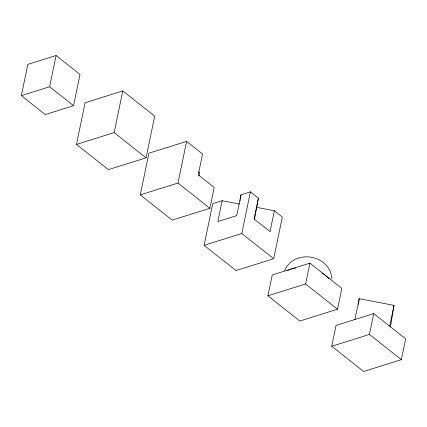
<?xml version="1.0" encoding="UTF-8"?>
<svg xmlns="http://www.w3.org/2000/svg" width="427" height="427" viewBox="0 0 427 427"><rect width="100%" height="100%" fill="white"/><g stroke="black" fill="none" stroke-linecap="round" stroke-linejoin="round"><path stroke-width="0.64" d="M240.043 200.973L240.236 199.74M240.428 198.502L241.004 194.797L250.419 191.846L258.394 198.149L254.385 219.788M358.317 304.419L359.214 298.67L394.009 305.374L390.449 327.157M21.35 95.637L27.824 64.381L56.086 55.515L80.02 74.437L73.545 105.693L45.283 114.559L21.35 95.637L49.612 86.772L73.545 105.693M49.612 86.772L56.086 55.515M76.47 144.417L85.101 102.747L122.784 90.924L154.691 116.155L146.066 157.83L108.378 169.647L76.47 144.417L114.153 132.6L146.066 157.83M114.153 132.6L122.784 90.924M140.286 194.877L148.916 153.202L186.604 141.385L202.558 153.998L198.24 174.835L214.194 187.453L209.881 208.291L172.193 220.108L140.286 194.877L177.974 183.06L209.881 208.291M177.974 183.06L186.604 141.385M198.993 175.78L199.671 172.524L198.64 171.707M256.947 207.415L274.358 210.773L282.327 217.071L273.702 258.746L236.014 270.563L204.106 245.338L212.737 203.663L222.152 200.711L239.558 204.063M222.152 200.711L217.834 221.549L236.691 215.635L241.004 194.797M204.106 245.338L241.789 233.516L250.419 191.846M258.394 198.149L254.076 218.982L270.04 231.605L274.358 210.773M267.921 295.794L272.239 274.956L309.922 263.139L341.83 288.369L337.517 309.207L299.829 321.024L267.921 295.794L305.609 283.976L337.517 309.207M305.609 283.976L309.922 263.139M331.742 346.254L336.054 325.417L373.742 313.599L405.65 338.83L401.337 359.662L363.649 371.485L331.742 346.254L369.424 334.437L401.337 359.662M354.896 319.508L359.214 298.67M369.424 334.437L373.742 313.599M389.696 326.212L394.009 305.374M284.601 270.531C294.529 248.279 330.242 254.604 331.912 278.9M241.789 233.516L273.702 258.746M287.286 270.681A25.065 13.242 11.7 0 1 295.671 268.049M321.857 273.093A25.065 13.242 11.7 0 1 328.955 278.708"/></g></svg>
